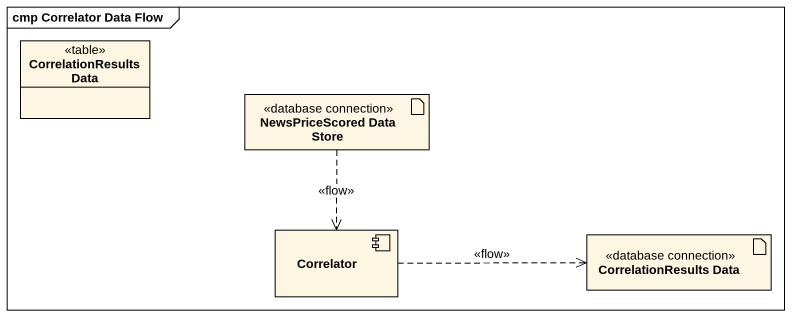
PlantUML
@startuml
mainframe cmp Correlator Data Flow
allowmixing
hide circle
hide empty members
class "CorrelationResults Data" as CorrelationResults_Data <<table>>
artifact "NewsPriceScored Data Store" as NewsPriceScored_Data_Store <<database connection>>
component Correlator
artifact "CorrelationResults Data" as CorrelationResults_Data_2 <<database connection>>
NewsPriceScored_Data_Store ..> Correlator : <<flow>>
Correlator .right.> CorrelationResults_Data_2 : <<flow>>
@enduml
